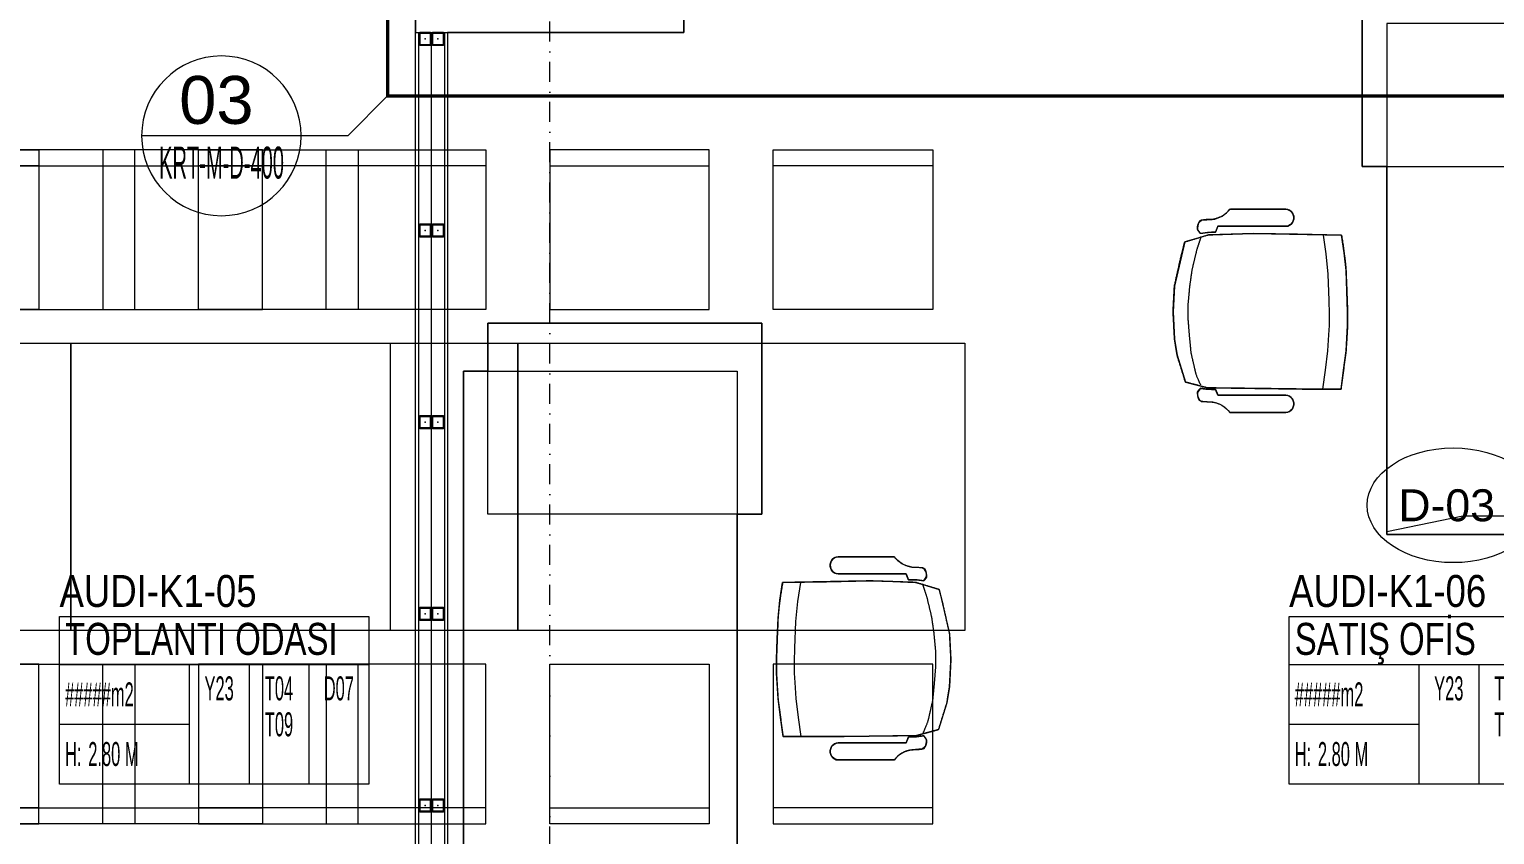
# Model space of a CAD drawing. Extents: x -1281 to 23780, y 0 to 7214.
# Drawn here: x 9104.5 to 9563.5, y 2491.9 to 2744 of the extents above; entities that cross this region are included whole.
import ezdxf
from ezdxf.enums import TextEntityAlignment as Align

# ---------------------------------------------------------------- set-up
doc = ezdxf.new("R2010")
doc.units = 0
doc.header["$LTSCALE"] = 25
doc.header["$MEASUREMENT"] = 0
doc.linetypes.add('DASHDOT2', pattern=[0.5, 0.25, -0.125, 0, -0.125])
doc.linetypes.add('HIDDEN2', pattern=[4.7625, 3.175, -1.5875])
doc.layers.get('0').update_dxf_attribs({"color": 9, "lineweight": 9})
for name, color, linetype, lineweight in [('05', 9, 'Continuous', 9), ('06D', 9, 'Continuous', 9), ('10', 9, 'Continuous', 9), ('11', 9, 'Continuous', 9), ('14', 9, 'Continuous', 9), ('21', 9, 'Continuous', 9), ('22', 8, 'Continuous', 9), ('24', 9, 'DASHDOT2', 9), ('35', 9, 'Continuous', 9), ('40', 9, 'Continuous', 9)]:
    doc.layers.add(name, color=color, linetype=linetype, lineweight=lineweight)
doc.styles.add('Arial', font='arial.ttf', dxfattribs={"height": 2.5})
doc.styles.add('MuuM_TEXT-STANDART', font='ARIALN.TTF')

# ---------------------------------------------------------------- blocks, each defined once
blk = doc.blocks.new('0_doorno')
blk.add_lwpolyline([(4.5, 0), (12.5, 0)])
blk.add_ellipse((-0.891, 0), major_axis=(-5.391, 0), ratio=0.666667)
at = {"style": 'Arial'}
blk.add_attdef('YUKSEKLIK', text='', height=2, dxfattribs=at).set_placement((5, 12.3), align=Align.TOP_LEFT)
blk.add_attdef('KAPINO', text='', height=2, dxfattribs=at).set_placement((0, 0), align=Align.MIDDLE)
blk.add_attdef('GENISLIK', text='', height=2, dxfattribs=at).set_placement((5, -3.789), align=Align.BOTTOM_LEFT)
blk = doc.blocks.new('0_detailbox1')
blk.add_lwpolyline([(10.411, -2.5), (7.911, 0), (-5, 0)])
blk.add_circle((0, 0), 5)
at = {"style": 'Arial'}
blk.add_attdef('DETAYADI', text='', height=3, dxfattribs=at).set_placement((0, 0), align=Align.BOTTOM_CENTER)
blk.add_attdef('PAFTAADI', text='', height=2, dxfattribs=at).set_placement((0, -0.5), align=Align.TOP_CENTER)
blk = doc.blocks.new('P-AUDI_TOP')
at = {"layer": '05'}
for points in [[(10, 10.5), (60, 10.5), (60, 60.5), (10, 60.5)], [(10, 10.5), (60, 10.5), (60, 60.5), (10, 60.5)], [(130, 10.5), (80, 10.5), (80, 60.5), (130, 60.5)], [(130, 10.5), (80, 10.5), (80, 60.5), (130, 60.5)], [(150, 10.5), (200, 10.5), (200, 60.5), (150, 60.5)], [(150, 10.5), (200, 10.5), (200, 60.5), (150, 60.5)], [(270, 10.5), (220, 10.5), (220, 60.5), (270, 60.5)], [(270, 10.5), (220, 10.5), (220, 60.5), (270, 60.5)], [(290, 10.5), (340, 10.5), (340, 60.5), (290, 60.5)], [(290, 10.5), (340, 10.5), (340, 60.5), (290, 60.5)], [(410, 10.5), (360, 10.5), (360, 60.5), (410, 60.5)], [(410, 10.5), (360, 10.5), (360, 60.5), (410, 60.5)], [(0, 0), (140, 0), (140, -90), (0, -90)], [(0, 0), (140, 0), (140, -90), (0, -90)], [(140, 0), (280, 0), (280, -90), (140, -90)], [(140, 0), (280, 0), (280, -90), (140, -90)], [(280, 0), (420, 0), (420, -90), (280, -90)], [(280, 0), (420, 0), (420, -90), (280, -90)], [(10, -100.5), (60, -100.5), (60, -150.5), (10, -150.5)], [(10, -100.5), (60, -100.5), (60, -150.5), (10, -150.5)], [(130, -100.5), (80, -100.5), (80, -150.5), (130, -150.5)], [(130, -100.5), (80, -100.5), (80, -150.5), (130, -150.5)], [(150, -100.5), (200, -100.5), (200, -150.5), (150, -150.5)], [(150, -100.5), (200, -100.5), (200, -150.5), (150, -150.5)], [(270, -100.5), (220, -100.5), (220, -150.5), (270, -150.5)], [(270, -100.5), (220, -100.5), (220, -150.5), (270, -150.5)], [(290, -100.5), (340, -100.5), (340, -150.5), (290, -150.5)], [(290, -100.5), (340, -100.5), (340, -150.5), (290, -150.5)], [(410, -100.5), (360, -100.5), (360, -150.5), (410, -150.5)], [(410, -100.5), (360, -100.5), (360, -150.5), (410, -150.5)]]:
    blk.add_lwpolyline(points, close=True, dxfattribs=at)
for points in [[(10, 55.5), (60, 55.5)], [(10, 55.5), (60, 55.5)], [(130, 55.5), (80, 55.5)], [(130, 55.5), (80, 55.5)], [(150, 55.5), (200, 55.5)], [(150, 55.5), (200, 55.5)], [(270, 55.5), (220, 55.5)], [(270, 55.5), (220, 55.5)], [(290, 55.5), (340, 55.5)], [(290, 55.5), (340, 55.5)], [(410, 55.5), (360, 55.5)], [(410, 55.5), (360, 55.5)], [(10, -145.5), (60, -145.5)], [(10, -145.5), (60, -145.5)], [(130, -145.5), (80, -145.5)], [(130, -145.5), (80, -145.5)], [(150, -145.5), (200, -145.5)], [(150, -145.5), (200, -145.5)], [(270, -145.5), (220, -145.5)], [(270, -145.5), (220, -145.5)], [(290, -145.5), (340, -145.5)], [(290, -145.5), (340, -145.5)], [(410, -145.5), (360, -145.5)], [(410, -145.5), (360, -145.5)]]:
    blk.add_lwpolyline(points, dxfattribs=at)
blk = doc.blocks.new('Group-258-1')
at = {"linetype": 'Continuous'}
for p, q in [((384800.0983, 69164.505), (384800.0936, 69164.5084)), ((384800.71, 69164.505), (384800.7146, 69164.5084)), ((384800.2257, 69164.3995), (384800.1668, 69164.4084)), ((384800.2892, 69164.3936), (384800.2257, 69164.3995)), ((384800.3717, 69164.3904), (384800.2892, 69164.3936)), ((384800.4137, 69164.389), (384800.3717, 69164.3904)), ((384800.4502, 69164.389), (384800.4137, 69164.389)), ((384800.4792, 69164.3908), (384800.4502, 69164.389)), ((384800.5299, 69164.394), (384800.4792, 69164.3908)), ((384800.5895, 69164.4019), (384800.5299, 69164.394)), ((384800.6491, 69164.4097), (384800.5895, 69164.4019))]:
    blk.add_line(p, q, dxfattribs=at)
at = {"linetype": 'Continuous', "flags": 128}
for points in [[(384800.0862, 69164.6997), (384800.0862, 69164.6409), (384800.0862, 69164.6409)], [(384800.722, 69164.6997), (384800.722, 69164.6409), (384800.722, 69164.6409)], [(384800.0862, 69164.6409), (384800.0862, 69164.5259), (384800.0862, 69164.6409)], [(384800.1395, 69164.5259), (384800.1395, 69164.6409), (384800.1395, 69164.6409)], [(384800.6687, 69164.5259), (384800.6687, 69164.6409), (384800.6687, 69164.6409)], [(384800.722, 69164.6409), (384800.722, 69164.5259), (384800.722, 69164.6409)], [(384800.0862, 69164.5259), (384800.0862, 69164.5259), (384800.087, 69164.52)], [(384800.0862, 69164.5259), (384800.087, 69164.52), (384800.087, 69164.52)], [(384800.087, 69164.52), (384800.087, 69164.52), (384800.0892, 69164.5143)], [(384800.087, 69164.52), (384800.0892, 69164.5143), (384800.0892, 69164.5143)], [(384800.1365, 69164.5143), (384800.1365, 69164.5143), (384800.1387, 69164.52)], [(384800.1365, 69164.5143), (384800.1387, 69164.52), (384800.1387, 69164.52)], [(384800.1387, 69164.52), (384800.1387, 69164.52), (384800.1395, 69164.5259)], [(384800.1387, 69164.52), (384800.1395, 69164.5259), (384800.1395, 69164.5259)], [(384800.6695, 69164.52), (384800.6695, 69164.52), (384800.6687, 69164.5259)], [(384800.6695, 69164.52), (384800.6687, 69164.5259), (384800.6687, 69164.5259)], [(384800.6718, 69164.5143), (384800.6718, 69164.5143), (384800.6695, 69164.52)], [(384800.6718, 69164.5143), (384800.6695, 69164.52), (384800.6695, 69164.52)], [(384800.7213, 69164.52), (384800.7213, 69164.52), (384800.719, 69164.5143)], [(384800.7213, 69164.52), (384800.719, 69164.5143), (384800.719, 69164.5143)], [(384800.722, 69164.5259), (384800.722, 69164.5259), (384800.7213, 69164.52)], [(384800.722, 69164.5259), (384800.7213, 69164.52), (384800.7213, 69164.52)], [(384800.0892, 69164.5143), (384800.0892, 69164.5143), (384800.0929, 69164.5094)], [(384800.0892, 69164.5143), (384800.0936, 69164.5084), (384800.0929, 69164.5094)], [(384800.0977, 69164.5054), (384800.0977, 69164.5054), (384800.1034, 69164.5026)], [(384800.0977, 69164.5054), (384800.1034, 69164.5026), (384800.1034, 69164.5026)], [(384800.1034, 69164.5026), (384800.1034, 69164.5026), (384800.1096, 69164.5011)], [(384800.1034, 69164.5026), (384800.1096, 69164.5011), (384800.1096, 69164.5011)], [(384800.1096, 69164.5011), (384800.1096, 69164.5011), (384800.1161, 69164.5011)], [(384800.1096, 69164.5011), (384800.1161, 69164.5011), (384800.1161, 69164.5011)], [(384800.1161, 69164.5011), (384800.1161, 69164.5011), (384800.1223, 69164.5026)], [(384800.1161, 69164.5011), (384800.1223, 69164.5026), (384800.1223, 69164.5026)], [(384800.1223, 69164.5026), (384800.1223, 69164.5026), (384800.128, 69164.5054)], [(384800.1223, 69164.5026), (384800.128, 69164.5054), (384800.128, 69164.5054)], [(384800.128, 69164.5054), (384800.128, 69164.5054), (384800.1328, 69164.5094)], [(384800.128, 69164.5054), (384800.1328, 69164.5094), (384800.1328, 69164.5094)], [(384800.1328, 69164.5094), (384800.1328, 69164.5094), (384800.1365, 69164.5143)], [(384800.1328, 69164.5094), (384800.1365, 69164.5143), (384800.1365, 69164.5143)], [(384800.6754, 69164.5094), (384800.6754, 69164.5094), (384800.6718, 69164.5143)], [(384800.6754, 69164.5094), (384800.6718, 69164.5143), (384800.6718, 69164.5143)], [(384800.6802, 69164.5054), (384800.6802, 69164.5054), (384800.6754, 69164.5094)], [(384800.6802, 69164.5054), (384800.6754, 69164.5094), (384800.6754, 69164.5094)], [(384800.6859, 69164.5026), (384800.6859, 69164.5026), (384800.6802, 69164.5054)], [(384800.6859, 69164.5026), (384800.6802, 69164.5054), (384800.6802, 69164.5054)], [(384800.6922, 69164.5011), (384800.6922, 69164.5011), (384800.6859, 69164.5026)], [(384800.6922, 69164.5011), (384800.6859, 69164.5026), (384800.6859, 69164.5026)], [(384800.6986, 69164.5011), (384800.6986, 69164.5011), (384800.6922, 69164.5011)], [(384800.6986, 69164.5011), (384800.6922, 69164.5011), (384800.6922, 69164.5011)], [(384800.7048, 69164.5026), (384800.7048, 69164.5026), (384800.6986, 69164.5011)], [(384800.7048, 69164.5026), (384800.6986, 69164.5011), (384800.6986, 69164.5011)], [(384800.7105, 69164.5054), (384800.7105, 69164.5054), (384800.7048, 69164.5026)], [(384800.7105, 69164.5054), (384800.7048, 69164.5026), (384800.7048, 69164.5026)], [(384800.719, 69164.5143), (384800.7146, 69164.5084), (384800.7153, 69164.5094)], [(384800.719, 69164.5143), (384800.719, 69164.5143), (384800.7153, 69164.5094)]]:
    blk.add_lwpolyline(points, close=True, dxfattribs=at)
at = {"linetype": 'Continuous'}
for points in [[(384800.1886, 69164.8426), (384800.1775, 69164.8055), (384800.1663, 69164.7685)], [(384800.2312, 69164.8536), (384800.2099, 69164.8481), (384800.1886, 69164.8426)], [(384800.3272, 69164.8751), (384800.2792, 69164.8644), (384800.2312, 69164.8536)], [(384800.4074, 69164.8792), (384800.3673, 69164.8772), (384800.3272, 69164.8751)], [(384800.4932, 69164.8746), (384800.4503, 69164.8769), (384800.4074, 69164.8792)], [(384800.5432, 69164.8666), (384800.5182, 69164.8706), (384800.4932, 69164.8746)], [(384800.6271, 69164.8405), (384800.5851, 69164.8535), (384800.5432, 69164.8666)], [(384800.6454, 69164.7717), (384800.6363, 69164.8061), (384800.6271, 69164.8405)], [(384800.1182, 69164.7571), (384800.1184, 69164.788), (384800.1261, 69164.8013), (384800.1481, 69164.8026)], [(384800.1481, 69164.8026), (384800.1523, 69164.8031), (384800.1616, 69164.7937)], [(384800.1616, 69164.7937), (384800.1601, 69164.7826), (384800.1585, 69164.7715)], [(384800.2113, 69164.8039), (384800.1911, 69164.7972), (384800.1708, 69164.7905)], [(384800.2746, 69164.8191), (384800.2429, 69164.8115), (384800.2113, 69164.8039)], [(384800.3252, 69164.8264), (384800.2999, 69164.8227), (384800.2746, 69164.8191)], [(384800.3841, 69164.8318), (384800.3546, 69164.8291), (384800.3252, 69164.8264)], [(384800.4307, 69164.8318), (384800.4074, 69164.8318), (384800.3841, 69164.8318)], [(384800.4872, 69164.8271), (384800.4589, 69164.8295), (384800.4307, 69164.8318)], [(384800.5356, 69164.8225), (384800.5114, 69164.8248), (384800.4872, 69164.8271)], [(384800.5919, 69164.8096), (384800.5638, 69164.8161), (384800.5356, 69164.8225)], [(384800.637, 69164.7924), (384800.6046, 69164.8075), (384800.5919, 69164.8096)], [(384800.6601, 69164.8026), (384800.656, 69164.8031), (384800.6466, 69164.7937)], [(384800.6466, 69164.7937), (384800.6482, 69164.7826), (384800.6497, 69164.7715)], [(384800.69, 69164.7571), (384800.6898, 69164.788), (384800.6822, 69164.8013), (384800.6601, 69164.8026)], [(384800.0854, 69164.7011), (384800.1126, 69164.7212), (384800.1182, 69164.7571)], [(384800.158, 69164.7461), (384800.1488, 69164.7423), (384800.1395, 69164.7385)], [(384800.1585, 69164.7715), (384800.1583, 69164.7588), (384800.158, 69164.7461)], [(384800.1663, 69164.7685), (384800.1639, 69164.6975), (384800.1616, 69164.6266)], [(384800.6491, 69164.4746), (384800.6472, 69164.6232), (384800.6454, 69164.7717)], [(384800.6497, 69164.7715), (384800.65, 69164.7588), (384800.6502, 69164.7461)], [(384800.6502, 69164.7461), (384800.6595, 69164.7423), (384800.6687, 69164.7385)], [(384800.7229, 69164.7011), (384800.6957, 69164.7212), (384800.69, 69164.7571)], [(384800.1395, 69164.7385), (384800.1395, 69164.6897), (384800.1395, 69164.6409)], [(384800.6687, 69164.7385), (384800.6687, 69164.6897), (384800.6687, 69164.6409)], [(384800.1616, 69164.6266), (384800.1642, 69164.4892), (384800.1668, 69164.3518)], [(384800.6491, 69164.3531), (384800.6491, 69164.4138), (384800.6491, 69164.4746)], [(384800.1668, 69164.3518), (384800.2302, 69164.3409), (384800.278, 69164.3374)], [(384800.278, 69164.3374), (384800.3427, 69164.3349), (384800.4074, 69164.3324)], [(384800.4074, 69164.3324), (384800.4288, 69164.3324), (384800.4502, 69164.3324)], [(384800.4502, 69164.3324), (384800.4901, 69164.3349), (384800.5299, 69164.3374)], [(384800.5299, 69164.3374), (384800.5895, 69164.3452), (384800.6491, 69164.3531)]]:
    blk.add_open_spline(points, degree=2, dxfattribs=at)
at = {"layer": '40'}
blk.add_lwpolyline([(384800.6491, 69164.3531), (384800.5895, 69164.3452), (384800.5299, 69164.3374), (384800.4502, 69164.3324), (384800.4074, 69164.3324), (384800.3427, 69164.3349), (384800.278, 69164.3374), (384800.2222, 69164.3433), (384800.1668, 69164.3518), (384800.1642, 69164.4892), (384800.1616, 69164.6266), (384800.1639, 69164.6975), (384800.1663, 69164.7685), (384800.1732, 69164.7913), (384800.1886, 69164.8426), (384800.3272, 69164.8751), (384800.4074, 69164.8792), (384800.4932, 69164.8746), (384800.5432, 69164.8666), (384800.6271, 69164.8405), (384800.6454, 69164.7717), (384800.6472, 69164.6232), (384800.6491, 69164.4746), (384800.6491, 69164.4097)], close=True, dxfattribs=at)
for points in [[(384800.1395, 69164.7385), (384800.158, 69164.7461), (384800.1583, 69164.7588), (384800.1585, 69164.7715), (384800.1616, 69164.7937), (384800.1481, 69164.8026, 0.293897), (384800.1206, 69164.7899), (384800.1182, 69164.7571, -0.205), (384800.0854, 69164.7011), (384800.0862, 69164.6997), (384800.0862, 69164.5259, 0.937941), (384800.1395, 69164.5259)], [(384800.6687, 69164.7385), (384800.6502, 69164.7461), (384800.65, 69164.7588), (384800.6497, 69164.7715), (384800.6466, 69164.7937), (384800.6601, 69164.8026, -0.293897), (384800.6877, 69164.7899), (384800.69, 69164.7571, 0.205), (384800.7229, 69164.7011), (384800.722, 69164.6997), (384800.722, 69164.5259, -0.937941), (384800.6687, 69164.5259)]]:
    blk.add_lwpolyline(points, format="xyb", close=True, dxfattribs=at)
blk = doc.blocks.new('p-masa_160')
for p, q in [((7.57, 115.2), (7.57, 160)), ((85.7, 115.2), (7.57, 115.2))]:
    blk.add_line(p, q)
blk.add_lwpolyline([(85.7, 115.2), (93.45, 115.2), (93.45, 174.97), (7.57, 174.97), (7.57, 160), (0, 160), (0, 0), (85.7, 0), (85.7, 115.2)], close=True)
at = {"flags": 128}
for points in [[(7.57, 160), (7.57, 174.97), (93.45, 174.97), (93.45, 115.2), (85.7, 115.2)], [(85.7, 0.04), (85.7, 0.94), (61.93, 5.88), (23.62, 5.88), (0, 0.73), (0, 0), (85.67, 0)]]:
    blk.add_lwpolyline(points, dxfattribs=at)
for points in [[(85.7, 160), (85.7, 0), (0, 0), (0, 160), (85.7, 160)], [(85.7, 160), (85.7, 0), (0, 0), (0, 160)]]:
    blk.add_lwpolyline(points, close=True, dxfattribs=at)
blk = doc.blocks.new('0_roomno2-flat-2')
at = {"layer": '21'}
blk.add_lwpolyline([(96.88, -52.5), (0, -52.5), (0, 0), (96.88, 0)], close=True, dxfattribs=at)
for points in [[(0, -15), (96.88, -15)], [(40.62, -15), (40.62, -52.5)], [(59.38, -15), (59.38, -52.5)], [(78.12, -15), (78.12, -52.5)], [(0, -33.75), (40.62, -33.75)]]:
    blk.add_lwpolyline(points, dxfattribs=at)
at = {"layer": '21', "style": 'MuuM_TEXT-STANDART', "width": 0.6}
blk.add_text('H:', height=7.5, dxfattribs=at).set_placement((1.75, -43.04), align=Align.MIDDLE_LEFT)
at = {"layer": '21', "style": 'Arial'}
blk.add_attdef('ODANO', (0, 5.85), '', height=10, dxfattribs=at)
blk.add_attdef('MEKANADI', text='', height=10, dxfattribs=at).set_placement((1.75, -15), align=Align.BOTTOM_LEFT)
at = {"layer": '21', "style": 'MuuM_TEXT-STANDART', "width": 0.6}
for tag, p in [('M2', (1.75, -24.38)), ('TEMIZTAVANYUKSEKLIGI', (9, -43.04))]:
    blk.add_attdef(tag, text='', height=7.5, dxfattribs=at).set_placement(p, align=Align.MIDDLE_LEFT)
for tag, p in [('YER01', (50, -22.5)), ('TAVAN01', (68.75, -22.5)), ('DUVAR01', (87.5, -22.5)), ('YER02', (50, -33.75)), ('TAVAN02', (68.75, -33.75)), ('DUVAR02', (87.5, -33.75)), ('YER03', (50, -45)), ('TAVAN03', (68.75, -45)), ('DUVAR03', (87.5, -45))]:
    blk.add_attdef(tag, text='', height=7.5, dxfattribs=at).set_placement(p, align=Align.MIDDLE_CENTER)
blk = doc.blocks.new('Prf-40x40')
for points in [[(1.5, -2), (-1.5, -2, -0.414214), (-2, -1.5), (-2, 1.5, -0.414214), (-1.5, 2), (1.5, 2, -0.414214), (2, 1.5), (2, -1.5, -0.414214)], [(1.5, -1.7), (-1.5, -1.7, -0.414214), (-1.7, -1.5), (-1.7, 1.5, -0.414214), (-1.5, 1.7), (1.5, 1.7, -0.414214), (1.7, 1.5), (1.7, -1.5, -0.414214)]]:
    blk.add_lwpolyline(points, format="xyb", close=True)
blk.add_point((0, 0))

msp = doc.modelspace()

# ---------------------------------------------------------------- linework, layer by layer
at = {"layer": '06D'}
msp.add_lwpolyline([(9230.5, 2450.5), (9230.5, 2739.5)], dxfattribs=at)
at = {"layer": '11'}
for points in [[(9235.5, 2447), (9225.5, 2447), (9225.5, 2743), (9235.5, 2743)], [(9234.5, 2447), (9226.5, 2447), (9226.5, 2743), (9234.5, 2743)]]:
    msp.add_lwpolyline(points, close=True, dxfattribs=at)
at = {"layer": '14'}
msp.add_lwpolyline([(9103, 2819.3), (9103, 2803), (9225.5, 2803), (9225.5, 2743), (9309.5, 2743), (9309.5, 2803), (9357, 2803), (9357, 2819.3)], dxfattribs=at)
at = {"layer": '21', "linetype": 'HIDDEN2', "ltscale": 0.1, "const_width": 1}
msp.add_lwpolyline([(9216.72, 2881.81), (9956.44, 2881.81), (9956.44, 2723.15), (9216.72, 2723.15)], close=True, dxfattribs=at)
at = {"layer": '24'}
msp.add_lwpolyline([(9267.5, 195), (9267.5, 4035)], dxfattribs=at)
at = {"layer": '35'}
for points in [[(8609.5, 2803), (8609.5, 2743), (8535.5, 2743), (8535.5, 2447), (8609.5, 2447), (8609.5, 2363), (9225.5, 2363), (9225.5, 2803)], [(9235.5, 2743), (9235.5, 2447), (9309.5, 2447), (9309.5, 2363), (9925.5, 2363), (9925.5, 2447), (9990.5, 2447), (9990.5, 2743), (9925.5, 2743), (9925.5, 2803), (9309.5, 2803), (9309.5, 2743)]]:
    msp.add_lwpolyline(points, close=True, dxfattribs=at)

# ---------------------------------------------------------------- block references
ref = msp.add_blockref('0_roomno2-flat-2', (9113.94, 2560.17))
ref.add_attrib('ODANO', 'AUDI-K1-05', dxfattribs={"layer": '21', "height": 10, "style": 'MuuM_TEXT-STANDART'}).set_placement((9113.94, 2560.17), align=Align.BOTTOM_LEFT)
ref.add_attrib('MEKANADI', 'TOPLANTI ODASI', dxfattribs={"layer": '21', "height": 10, "style": 'MuuM_TEXT-STANDART', "width": 0.9}).set_placement((9115.69, 2545.17), align=Align.BOTTOM_LEFT)
ref.add_attrib('M2', '#####m2', dxfattribs={"layer": '21', "height": 7.5, "style": 'MuuM_TEXT-STANDART', "width": 0.6}).set_placement((9115.69, 2535.8), align=Align.MIDDLE_LEFT)
ref.add_attrib('TEMIZTAVANYUKSEKLIGI', '2.80 M', dxfattribs={"layer": '21', "height": 7.5, "style": 'MuuM_TEXT-STANDART', "width": 0.6}).set_placement((9122.94, 2517.13), align=Align.MIDDLE_LEFT)
ref.add_attrib('YER01', 'Y23', dxfattribs={"layer": '21', "height": 7.5, "style": 'MuuM_TEXT-STANDART', "width": 0.6}).set_placement((9163.94, 2537.67), align=Align.MIDDLE_CENTER)
ref.add_attrib('TAVAN01', 'T04', dxfattribs={"layer": '21', "height": 7.5, "style": 'MuuM_TEXT-STANDART', "width": 0.6}).set_placement((9182.69, 2537.67), align=Align.MIDDLE_CENTER)
ref.add_attrib('DUVAR01', 'D07', dxfattribs={"layer": '21', "height": 7.5, "style": 'MuuM_TEXT-STANDART', "width": 0.6}).set_placement((9201.44, 2537.67), align=Align.MIDDLE_CENTER)
ref.add_attrib('TAVAN02', 'T09', dxfattribs={"layer": '21', "height": 7.5, "style": 'MuuM_TEXT-STANDART', "width": 0.6}).set_placement((9182.69, 2526.42), align=Align.MIDDLE_CENTER)
ref = msp.add_blockref('0_roomno2-flat-2', (9499.15, 2560.17))
ref.add_attrib('ODANO', 'AUDI-K1-06', dxfattribs={"layer": '21', "height": 10, "style": 'MuuM_TEXT-STANDART'}).set_placement((9499.15, 2560.17), align=Align.BOTTOM_LEFT)
ref.add_attrib('MEKANADI', 'SATIŞ OFİS', dxfattribs={"layer": '21', "height": 10, "style": 'MuuM_TEXT-STANDART', "width": 0.9}).set_placement((9500.9, 2545.17), align=Align.BOTTOM_LEFT)
ref.add_attrib('M2', '#####m2', dxfattribs={"layer": '21', "height": 7.5, "style": 'MuuM_TEXT-STANDART', "width": 0.6}).set_placement((9500.9, 2535.8), align=Align.MIDDLE_LEFT)
ref.add_attrib('TEMIZTAVANYUKSEKLIGI', '2.80 M', dxfattribs={"layer": '21', "height": 7.5, "style": 'MuuM_TEXT-STANDART', "width": 0.6}).set_placement((9508.15, 2517.13), align=Align.MIDDLE_LEFT)
ref.add_attrib('YER01', 'Y23', dxfattribs={"layer": '21', "height": 7.5, "style": 'MuuM_TEXT-STANDART', "width": 0.6}).set_placement((9549.15, 2537.67), align=Align.MIDDLE_CENTER)
ref.add_attrib('TAVAN01', 'T04', dxfattribs={"layer": '21', "height": 7.5, "style": 'MuuM_TEXT-STANDART', "width": 0.6}).set_placement((9567.9, 2537.67), align=Align.MIDDLE_CENTER)
ref.add_attrib('DUVAR01', 'D07', dxfattribs={"layer": '21', "height": 7.5, "style": 'MuuM_TEXT-STANDART', "width": 0.6}).set_placement((9586.65, 2537.67), align=Align.MIDDLE_CENTER)
ref.add_attrib('TAVAN02', 'T09', dxfattribs={"layer": '21', "height": 7.5, "style": 'MuuM_TEXT-STANDART', "width": 0.6}).set_placement((9567.9, 2526.42), align=Align.MIDDLE_CENTER)
at = {"layer": '05', "xscale": -1}
msp.add_blockref('p-masa_160', (9615.48, 2585.82), dxfattribs=at)
at = {"layer": '05'}
for name, p in [('P-AUDI_TOP', (8797.5, 2645.79)), ('P-AUDI_TOP', (8977.5, 2645.79)), ('p-masa_160', (9240.5, 2477))]:
    msp.add_blockref(name, p, dxfattribs=at)
at = {"layer": '05', "color": 7, "extrusion": (0, 0, -1), "yscale": 100, "zscale": -100}
for p, xscale, rotation in [((-6925950.7, 38482696.29), 100, 270), ((6907094.72, 38482587.48), -100, 90)]:
    msp.add_blockref('Group-258-1', p, dxfattribs=dict(at, xscale=xscale, rotation=rotation))
at = {"layer": '10', "xscale": -1}
for p in [(9228.5, 2741), (9232.5, 2741), (9228.5, 2681), (9232.5, 2681), (9228.5, 2621), (9232.5, 2621), (9228.5, 2561), (9232.5, 2561), (9228.5, 2501), (9232.5, 2501)]:
    msp.add_blockref('Prf-40x40', p, dxfattribs=at)
at = {"layer": '21'}
ref = msp.add_blockref('0_detailbox1', (9164.66, 2710.65), dxfattribs=dict(at, xscale=-5, yscale=5, zscale=5, rotation=180))
ref.add_attrib('DETAYADI', '03', dxfattribs={"layer": '0', "height": 15, "style": 'Arial'}).set_placement((9163.07, 2709.9), align=Align.BOTTOM_CENTER)
ref.add_attrib('PAFTAADI', 'KRT-M-D-400', dxfattribs={"layer": '0', "height": 10, "style": 'Arial', "width": 0.45}).set_placement((9164.69, 2707.27), align=Align.TOP_CENTER)
at = {"layer": '22'}
ref = msp.add_blockref('0_doorno', (9555, 2595), dxfattribs=dict(at, xscale=5, yscale=5, zscale=5))
ref.add_attrib('KAPINO', 'D-03', dxfattribs={"layer": '0', "height": 10, "style": 'Arial'}).set_placement((9548.49, 2595), align=Align.MIDDLE)
ref.add_attrib('GENISLIK', '430', dxfattribs={"layer": '0', "height": 10, "style": 'Arial'}).set_placement((9580, 2595), align=Align.BOTTOM_LEFT)
ref.add_attrib('YUKSEKLIK', '270', dxfattribs={"layer": '0', "height": 10, "style": 'Arial'}).set_placement((9579.82, 2592.5), align=Align.TOP_LEFT)

doc.saveas('drawing.dxf')
